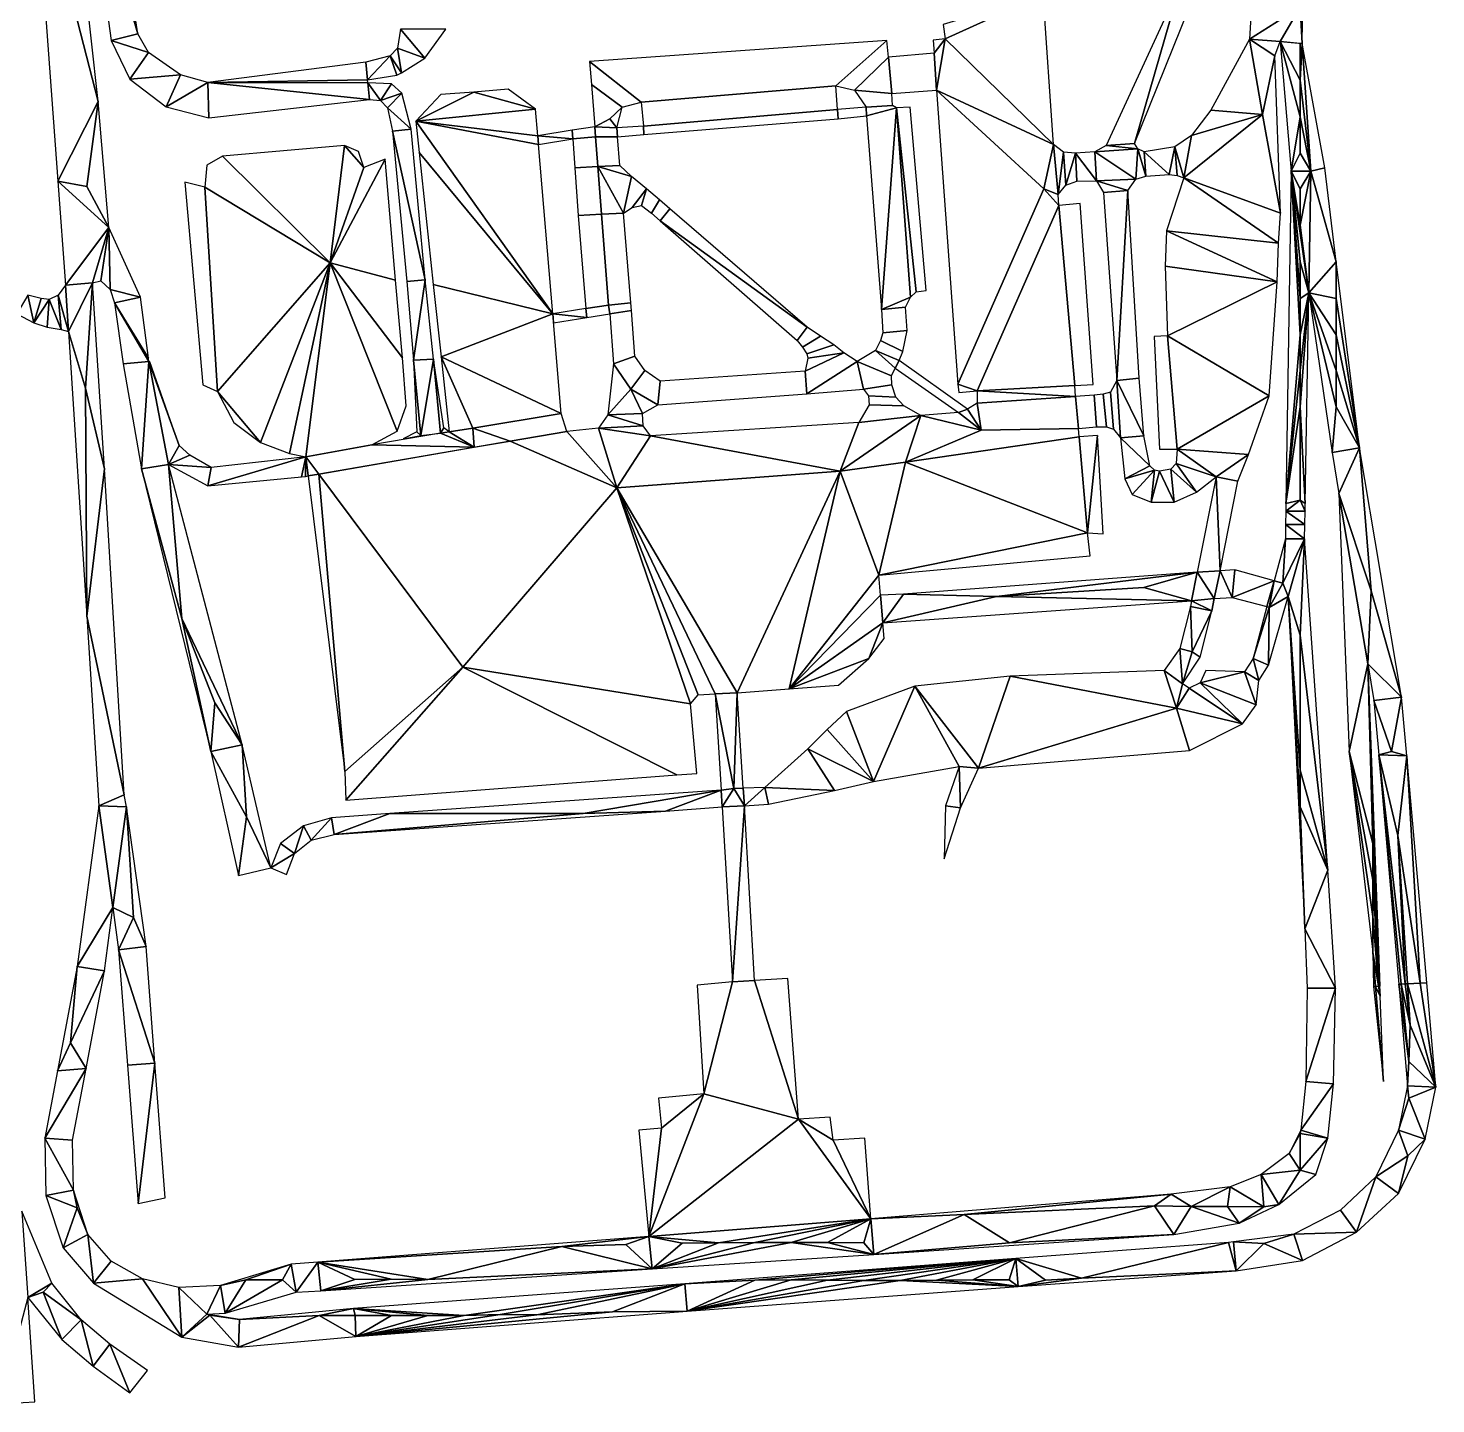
# Model space of a CAD drawing. Extents: x -30359 to 26190, y -30889 to 30041.
# Drawn here: x -3018 to -1747, y -1481 to -239 of the extents above; entities that cross this region are included whole.
import ezdxf

# ---------------------------------------------------------------- set-up
doc = ezdxf.new("R2010")
doc.units = 0

msp = doc.modelspace()

# ---------------------------------------------------------------- linework, layer by layer
at = {"layer": 'mg_to_dxf', "color": 251}
for points in [[(-2980.37, -76.47), (-3013.23, -78.17), (-2955.11, -305.27)], [(-2955.11, -305.27), (-3013.23, -78.17), (-2991.38, -377.16)], [(-2966.39, -82.09), (-2919.29, -244.16), (-2945.12, -76.47)], [(-2966.39, -82.09), (-2943.2, -250.16), (-2919.29, -244.16)], [(-1911.5, -177.17), (-1915.63, -249.16), (-1870.01, -220.16)], [(-1868.02, -253.16), (-1867, -173.16), (-1870.01, -220.16)], [(-1978.22, -200.18), (-2044.88, -345.16), (-2019.58, -343.25)], [(-2019.58, -343.25), (-1963.51, -204.17), (-1978.22, -200.18)], [(-2192.1, -235.79), (-2190.33, -248.69), (-2101.84, -208.5)], [(-2190.33, -248.69), (-2092.5, -344.16), (-2101.84, -208.5)], [(-1887.88, -251.16), (-1870.01, -220.16), (-1915.63, -249.16)], [(-1868.02, -253.16), (-1870.01, -220.16), (-1887.88, -251.16)], [(-2684.63, -257.17), (-2660.02, -266.16), (-2682.13, -240.17)], [(-2641.14, -240.16), (-2682.13, -240.17), (-2660.02, -266.16)], [(-2919.29, -244.16), (-2943.2, -250.16), (-2909.53, -261.15)], [(-2909.53, -261.15), (-2943.2, -250.16), (-2926.47, -285.17)], [(-2242.96, -250.2), (-2511.5, -269.17), (-2464.82, -306.08), (-2289.14, -291.09)], [(-2241.46, -265.28), (-2242.96, -250.2), (-2289.14, -291.09), (-2272.32, -295.28)], [(-2201.2, -249.86), (-2200.37, -261.75), (-2190.33, -248.69)], [(-2200.37, -261.75), (-2198.32, -295.24), (-2190.33, -248.69)], [(-2092.5, -344.16), (-2190.33, -248.69), (-2198.32, -295.24)], [(-1950.38, -313.16), (-1903.88, -317.16), (-1915.63, -249.16)], [(-1915.63, -249.16), (-1903.88, -317.16), (-1892.88, -264.16)], [(-1915.63, -249.16), (-1888, -251.16), (-1887.88, -251.16)], [(-1888, -251.16), (-1915.63, -249.16), (-1892.88, -264.16)], [(-1870.01, -286.16), (-1887.88, -251.16), (-1870.01, -319.16)], [(-1870.01, -253.16), (-1887.88, -251.16), (-1870.01, -286.16)], [(-1870.01, -319.16), (-1887.88, -251.16), (-1878, -368.16)], [(-1868.02, -253.16), (-1870.01, -253.16), (-1870.01, -286.16)], [(-1868.02, -253.16), (-1870.01, -286.16), (-1860.28, -368.15)], [(-1868.02, -253.16), (-1860.28, -368.15), (-1847.75, -365.13)], [(-2926.47, -285.17), (-2880.54, -281.17), (-2909.53, -261.15)], [(-2691.31, -264.02), (-2713.22, -269.76), (-2711.8, -285.83)], [(-2711.8, -285.83), (-2685.39, -281.55), (-2691.31, -264.02)], [(-2681.14, -279.57), (-2684.63, -257.17), (-2691.31, -264.02)], [(-2691.31, -264.02), (-2685.39, -281.55), (-2681.14, -279.57)], [(-2660.02, -266.16), (-2684.63, -257.17), (-2681.14, -279.57)], [(-2241.46, -265.28), (-2272.32, -295.28), (-2238.63, -298.16)], [(-2238.63, -298.16), (-2198.32, -295.24), (-2200.37, -261.75), (-2241.46, -265.28)], [(-1903.88, -317.16), (-1887.6, -406.16), (-1892.88, -264.16)], [(-2711.8, -285.83), (-2713.22, -269.76), (-2855.96, -288.16)], [(-2511.5, -269.17), (-2509.75, -290.15), (-2481.8, -310.63), (-2464.82, -306.08)], [(-2926.47, -285.17), (-2893.48, -310.17), (-2880.54, -281.17)], [(-2893.48, -310.17), (-2855.96, -288.16), (-2880.54, -281.17)], [(-2893.48, -310.17), (-2854.99, -320.16), (-2855.96, -288.16)], [(-2711.57, -288.45), (-2711.8, -285.83), (-2855.96, -288.16)], [(-2855.96, -288.16), (-2854.99, -320.16), (-2710.17, -303.63)], [(-2711.57, -288.45), (-2855.96, -288.16), (-2710.17, -303.63)], [(-2710.17, -303.63), (-2700.11, -304.52), (-2711.57, -288.45)], [(-2711.57, -288.45), (-2700.11, -304.52), (-2690.1, -289.32)], [(-2700.11, -304.52), (-2680.83, -297.81), (-2690.1, -289.32)], [(-2509.75, -290.15), (-2506.75, -328.16), (-2493, -321.16), (-2481.8, -310.63)], [(-2464.82, -306.08), (-2462.79, -327.66), (-2287.43, -312.58), (-2289.14, -291.09)], [(-1860.28, -368.15), (-1870.01, -286.16), (-1870.01, -319.16)], [(-2700.11, -304.52), (-2693.7, -311.05), (-2680.83, -297.81)], [(-2672.55, -330.33), (-2680.83, -297.81), (-2693.7, -311.05)], [(-2668.13, -323.16), (-2615.97, -296.82), (-2645.51, -299.16)], [(-2668.13, -323.16), (-2560.31, -312.18), (-2615.97, -296.82)], [(-2615.97, -296.82), (-2560.31, -312.18), (-2584.82, -294.2)], [(-2272.32, -295.28), (-2261.75, -310.43), (-2238.04, -308.85), (-2238.63, -298.16)], [(-2198.32, -295.24), (-2178.77, -560.48), (-2101.38, -384.16)], [(-2198.32, -295.24), (-2101.38, -384.16), (-2092.5, -344.16)], [(-2965.23, -382.25), (-2955.11, -305.27), (-2991.38, -377.16)], [(-2945.36, -419.25), (-2955.11, -305.27), (-2965.23, -382.25)], [(-2693.7, -311.05), (-2689.13, -332.1), (-2672.55, -330.33)], [(-2560.31, -312.18), (-2668.13, -323.16), (-2558.21, -336.29)], [(-2481.8, -310.63), (-2493, -321.16), (-2486.75, -329.16)], [(-2286.89, -321.09), (-2287.43, -312.58), (-2462.79, -327.66), (-2462.25, -335.16)], [(-2261.37, -318.43), (-2261.75, -310.43), (-2287.43, -312.58), (-2286.89, -321.09)], [(-2234.23, -311.07), (-2238.04, -308.85), (-2261.75, -310.43), (-2261.37, -318.43)], [(-2261.37, -318.43), (-2261.37, -318.43), (-2247.75, -493.16), (-2234.23, -311.07)], [(-2234.23, -311.07), (-2234.23, -311.07), (-2247.75, -493.16), (-2221.63, -482.16)], [(-2216.63, -477.16), (-2207.48, -476.11), (-2222.07, -310.47), (-2234.23, -311.07)], [(-2234.23, -311.07), (-2221.63, -482.16), (-2216.63, -477.16)], [(-1974.75, -374.16), (-1887.6, -406.16), (-1903.88, -317.16)], [(-1974.75, -374.16), (-1903.88, -317.16), (-1967.88, -336.16)], [(-1950.38, -313.16), (-1967.88, -336.16), (-1903.88, -317.16)], [(-2659.76, -466.27), (-2672.55, -330.33), (-2689.13, -332.1)], [(-2665.12, -351.56), (-2544.63, -497.16), (-2668.13, -323.16)], [(-2544.63, -497.16), (-2557.5, -344.16), (-2668.13, -323.16)], [(-2557.5, -344.16), (-2558.21, -336.29), (-2668.13, -323.16)], [(-2527, -331.16), (-2526.38, -339.16), (-2506.13, -337.16), (-2506.75, -328.16)], [(-2493, -321.16), (-2506.75, -328.16), (-2486.75, -329.16)], [(-2486.75, -329.16), (-2506.75, -328.16), (-2506.13, -337.16), (-2486, -337.16)], [(-2462.79, -327.66), (-2486.75, -329.16), (-2486, -337.16), (-2462.25, -335.16)], [(-1870.01, -319.16), (-1878, -368.16), (-1870, -352.16)], [(-1860.28, -368.15), (-1870.01, -319.16), (-1870, -352.16)], [(-2689.13, -332.1), (-2676.27, -467.85), (-2659.76, -466.27)], [(-2526.38, -339.16), (-2527, -331.16), (-2558.21, -336.29)], [(-2558.21, -336.29), (-2557.5, -344.16), (-2526.38, -339.16)], [(-2506.13, -337.16), (-2526.38, -339.16), (-2524.63, -365.16), (-2503.88, -364.16)], [(-2503.88, -364.16), (-2484, -363.16), (-2486, -337.16), (-2506.13, -337.16)], [(-1974.75, -374.16), (-1967.88, -336.16), (-1983, -346.16)], [(-2745.5, -451.16), (-2842.82, -354.61), (-2856.88, -362.83), (-2858.53, -382.8)], [(-2745.5, -451.16), (-2745.5, -451.16), (-2732.64, -345.16), (-2842.82, -354.61)], [(-2715.16, -364.84), (-2715.16, -364.84), (-2732.64, -345.16), (-2745.5, -451.16)], [(-2715.16, -364.84), (-2715.16, -364.84), (-2720.1, -350.45), (-2732.64, -345.16)], [(-2652.49, -470.71), (-2544.63, -497.16), (-2665.12, -351.56)], [(-2092.5, -344.16), (-2101.38, -384.16), (-2088.45, -389.22)], [(-2088.45, -389.22), (-2083.63, -351.16), (-2092.5, -344.16)], [(-2081.43, -381.01), (-2083.63, -351.16), (-2088.45, -389.22)], [(-2081.43, -381.01), (-2072.75, -352.16), (-2083.63, -351.16)], [(-2071.38, -377.16), (-2072.75, -352.16), (-2081.43, -381.01)], [(-2053.73, -376.91), (-2055.31, -350.85), (-2072.75, -352.16)], [(-2072.75, -352.16), (-2071.38, -377.16), (-2053.73, -376.91)], [(-2055.31, -350.85), (-2016.52, -348.04), (-2044.88, -345.16)], [(-2055.31, -350.85), (-2018.18, -375.63), (-2016.52, -348.04)], [(-2018.18, -375.63), (-2055.31, -350.85), (-2053.73, -376.91)], [(-2016.52, -348.04), (-2019.58, -343.25), (-2044.88, -345.16)], [(-2016.52, -348.04), (-2018.18, -375.63), (-2009.06, -372.78)], [(-2009.06, -372.78), (-2010.56, -350.78), (-2016.52, -348.04)], [(-2010.56, -350.78), (-1988.25, -371.16), (-1983, -346.16)], [(-2009.06, -372.78), (-1988.25, -371.16), (-2010.56, -350.78)], [(-1983, -346.16), (-1988.25, -371.16), (-1981, -372.16)], [(-1983, -346.16), (-1981, -372.16), (-1974.75, -374.16)], [(-1870, -352.16), (-1878, -368.16), (-1860.28, -368.15)], [(-2745.5, -451.16), (-2695.91, -357.44), (-2715.16, -364.84)], [(-2686.6, -466.64), (-2695.91, -357.44), (-2745.5, -451.16)], [(-2503.88, -364.16), (-2524.63, -365.16), (-2521.63, -408.16), (-2500.63, -407.16)], [(-2473.5, -373.16), (-2473.5, -373.16), (-2484, -363.16), (-2503.88, -364.16)], [(-2480.63, -406.16), (-2480.63, -406.16), (-2503.88, -364.16), (-2500.63, -407.16)], [(-2473.5, -373.16), (-2473.5, -373.16), (-2503.88, -364.16), (-2480.63, -406.16)], [(-1878, -368.16), (-1882.75, -668.16), (-1870, -516.16)], [(-1878, -368.16), (-1870, -384.16), (-1860.28, -368.15)], [(-1870, -450.16), (-1878, -368.16), (-1870, -483.16)], [(-1870, -483.16), (-1878, -368.16), (-1870, -516.16)], [(-1878, -368.16), (-1870, -450.16), (-1862.13, -478.16)], [(-1878, -368.16), (-1870, -417.16), (-1870, -384.16)], [(-1878, -368.16), (-1862.13, -478.16), (-1870, -417.16)], [(-1870, -384.16), (-1870, -417.16), (-1860.28, -368.15)], [(-1870, -417.16), (-1862.13, -478.16), (-1860.28, -368.15)], [(-1860.28, -368.15), (-1862.13, -478.16), (-1837.36, -450.15)], [(-1847.75, -365.13), (-1860.28, -368.15), (-1837.36, -450.15)], [(-2945.36, -419.25), (-2991.38, -377.16), (-2984.5, -471.16)], [(-2945.36, -419.25), (-2965.23, -382.25), (-2991.38, -377.16)], [(-2858.53, -382.8), (-2876.71, -378.35), (-2860.52, -561.16), (-2847.25, -567.16)], [(-2473.5, -373.16), (-2480.63, -406.16), (-2472.88, -401.16), (-2460, -384.16)], [(-2018.18, -375.63), (-2053.73, -376.91), (-2025.35, -385.86)], [(-2053.73, -376.91), (-2047.4, -387.51), (-2025.35, -385.86)], [(-1889.38, -433.16), (-1974.75, -374.16), (-1990.63, -422.25)], [(-1887.6, -406.16), (-1974.75, -374.16), (-1889.38, -433.16)], [(-2847.25, -567.16), (-2745.5, -451.16), (-2858.53, -382.8)], [(-2460, -384.16), (-2472.88, -401.16), (-2464.38, -399.16)], [(-2448.25, -394.16), (-2460, -384.16), (-2464.38, -399.16), (-2455.5, -406.16)], [(-2087.63, -399.16), (-2101.38, -384.16), (-2178.77, -560.48), (-2161.39, -566.59)], [(-2101.38, -384.16), (-2087.63, -399.16), (-2088.45, -389.22)], [(-2025.35, -385.86), (-2047.4, -387.51), (-2035.25, -557.16)], [(-2015.13, -555.16), (-2025.35, -385.86), (-2035.25, -557.16)], [(-2480.63, -406.16), (-2500.63, -407.16), (-2494.13, -489.16), (-2474.25, -487.16)], [(-2455.5, -406.16), (-2447.5, -413.16), (-2439, -402.16), (-2448.25, -394.16)], [(-2439, -402.16), (-2447.5, -413.16), (-2314.88, -509.16)], [(-2161.39, -566.59), (-2073.37, -561.67), (-2087.63, -399.16)], [(-2087.63, -399.16), (-2073.37, -561.67), (-2056.68, -560.73), (-2068.58, -397.45)], [(-2945.36, -419.25), (-2984.5, -471.16), (-2960, -469.16)], [(-2952.63, -467.16), (-2945.36, -419.25), (-2960, -469.16)], [(-2944.25, -475.16), (-2945.36, -419.25), (-2952.63, -467.16)], [(-2944.25, -475.16), (-2916.63, -482.16), (-2945.36, -419.25)], [(-2500.63, -407.16), (-2521.63, -408.16), (-2514.85, -492.3), (-2494.13, -489.16)], [(-2314.88, -509.16), (-2447.5, -413.16), (-2324, -521.16)], [(-1890.51, -468.29), (-1990.63, -422.25), (-1991.71, -454.17)], [(-1889.38, -433.16), (-1990.63, -422.25), (-1890.51, -468.29)], [(-2847.25, -567.16), (-2847.25, -567.16), (-2808.5, -613.16), (-2745.5, -451.16)], [(-2745.5, -451.16), (-2745.5, -451.16), (-2808.5, -613.16), (-2782.25, -623.16)], [(-2745.5, -451.16), (-2745.5, -451.16), (-2782.25, -623.16), (-2767.5, -626.16)], [(-2767.5, -626.16), (-2707.79, -615.24), (-2685.17, -603.11), (-2745.5, -451.16)], [(-2745.5, -451.16), (-2680.13, -536.67), (-2686.6, -466.64)], [(-2685.17, -603.11), (-2676.81, -580.14), (-2680.13, -536.67), (-2745.5, -451.16)], [(-1989.59, -517.04), (-1890.51, -468.29), (-1991.71, -454.17)], [(-1870, -450.16), (-1870, -483.16), (-1862.13, -478.16)], [(-1837.36, -450.15), (-1862.13, -478.16), (-1837.36, -483.16)], [(-1837.36, -450.15), (-1837.36, -483.16), (-1816.43, -618.16)], [(-2984.5, -471.16), (-2981.75, -513.16), (-2960, -469.16)], [(-2966.38, -564.16), (-2960, -469.16), (-2981.75, -513.16)], [(-2949.29, -637.03), (-2960, -469.16), (-2966.38, -564.16)], [(-2659.76, -466.27), (-2676.27, -467.85), (-2670.25, -538.87)], [(-2670.25, -538.87), (-2652.4, -537.89), (-2659.76, -466.27)], [(-1897.75, -571.16), (-1890.51, -468.29), (-1989.59, -517.04)], [(-3018.5, -480.16), (-3028.25, -497.16), (-3013, -505.16)], [(-3013, -505.16), (-3006.38, -483.16), (-3018.5, -480.16)], [(-2999.13, -484.16), (-2988.25, -511.16), (-2991.13, -480.16)], [(-2981.75, -513.16), (-2984.5, -471.16), (-2991.13, -480.16)], [(-2988.25, -511.16), (-2981.75, -513.16), (-2991.13, -480.16)], [(-2940.25, -487.16), (-2916.63, -482.16), (-2944.25, -475.16)], [(-2909.52, -537.14), (-2916.63, -482.16), (-2940.25, -487.16)], [(-2544.63, -497.16), (-2544.63, -497.16), (-2652.49, -470.71), (-2645.48, -535.79)], [(-2221.63, -482.16), (-2221.63, -482.16), (-2247.75, -493.16), (-2226.13, -491.16)], [(-1862.13, -478.16), (-1870, -581.16), (-1865.25, -668.16)], [(-1862.13, -478.16), (-1870, -483.16), (-1870, -516.16)], [(-1862.13, -478.16), (-1870, -548.16), (-1870, -581.16)], [(-1862.13, -478.16), (-1870, -516.16), (-1870, -548.16)], [(-1837.38, -516.16), (-1862.13, -478.16), (-1837.39, -548.16)], [(-1837.36, -483.16), (-1862.13, -478.16), (-1837.38, -516.16)], [(-1837.39, -548.16), (-1862.13, -478.16), (-1837.24, -581.16)], [(-1837.24, -581.16), (-1862.13, -478.16), (-1841.13, -622.16)], [(-2999.13, -484.16), (-3006.38, -483.16), (-3013, -505.16)], [(-3000.88, -509.16), (-2999.13, -484.16), (-3013, -505.16)], [(-2999.13, -484.16), (-3000.88, -509.16), (-2988.25, -511.16)], [(-2909.13, -540.16), (-2940.25, -487.16), (-2932.5, -542.16)], [(-2940.25, -487.16), (-2909.13, -540.16), (-2909.52, -537.14)], [(-2544.63, -497.16), (-2513.69, -500.26), (-2514.85, -492.3)], [(-2494.13, -489.16), (-2514.85, -492.3), (-2513.69, -500.26), (-2493.13, -497.16)], [(-2473.63, -494.16), (-2474.25, -487.16), (-2494.13, -489.16), (-2493.13, -497.16)], [(-2470.38, -535.16), (-2473.63, -494.16), (-2493.13, -497.16), (-2489.88, -542.16)], [(-2247.75, -493.16), (-2246.63, -514.16), (-2224.75, -512.16), (-2226.13, -491.16)], [(-1837.36, -483.16), (-1837.38, -516.16), (-1816.43, -618.16)], [(-2544.63, -497.16), (-2544.63, -497.16), (-2645.48, -535.79), (-2537, -587.16)], [(-2544.63, -497.16), (-2543.89, -505.17), (-2513.69, -500.26)], [(-2966.38, -564.16), (-2981.75, -513.16), (-2965.25, -770.16)], [(-2319.13, -527.16), (-2302.88, -517.16), (-2314.88, -509.16), (-2324, -521.16)], [(-2315.13, -533.16), (-2290.88, -525.16), (-2302.88, -517.16), (-2319.13, -527.16)], [(-2224.75, -512.16), (-2246.63, -514.16), (-2248.63, -521.16), (-2228.5, -531.16)], [(-1996.73, -619.16), (-1980.88, -619.16), (-1989.59, -517.04), (-2001.6, -517.46)], [(-1897.75, -571.16), (-1989.59, -517.04), (-1980.88, -619.16)], [(-1870, -516.16), (-1882.75, -668.16), (-1870, -548.16)], [(-1816.43, -618.16), (-1837.38, -516.16), (-1837.39, -548.16)], [(-2315.38, -569.16), (-2269.88, -540.16), (-2281.75, -532.16), (-2316.71, -548.83)], [(-2281.75, -532.16), (-2314.25, -537.16), (-2316.71, -548.83)], [(-2314.25, -537.16), (-2281.75, -532.16), (-2290.88, -525.16), (-2315.13, -533.16)], [(-2238.75, -553.16), (-2235.38, -546.16), (-2253.38, -530.16), (-2269.88, -540.16)], [(-2232, -539.16), (-2228.5, -531.16), (-2248.63, -521.16), (-2253.38, -530.16)], [(-2235.38, -546.16), (-2232, -539.16), (-2253.38, -530.16)], [(-2909.13, -540.16), (-2932.5, -542.16), (-2915.79, -637.03)], [(-2891.54, -633.03), (-2909.13, -540.16), (-2915.79, -637.03)], [(-2881.77, -615.88), (-2908.27, -540.53), (-2909.13, -540.16)], [(-2909.13, -540.16), (-2891.54, -633.03), (-2881.77, -615.88)], [(-2652.4, -537.89), (-2670.25, -538.87), (-2663.68, -606.97)], [(-2670.25, -538.87), (-2667.35, -603.46), (-2663.68, -606.97)], [(-2652.4, -537.89), (-2663.68, -606.97), (-2645.81, -604.73)], [(-2652.4, -537.89), (-2645.81, -604.73), (-2642.94, -600.08)], [(-2537, -587.16), (-2537, -587.16), (-2645.48, -535.79), (-2616.86, -600.21)], [(-2645.48, -535.79), (-2638.21, -603.72), (-2616.86, -600.21)], [(-2489.88, -542.16), (-2494.75, -588.16), (-2474, -565.16)], [(-2461.5, -548.16), (-2470.38, -535.16), (-2489.88, -542.16), (-2474, -565.16)], [(-2315.38, -569.16), (-2264, -565.16), (-2269.88, -540.16)], [(-2238.75, -553.16), (-2269.88, -540.16), (-2264, -565.16), (-2238.5, -561.16)], [(-2178.38, -586.16), (-2170.29, -583), (-2232, -539.16), (-2235.38, -546.16)], [(-2474, -565.16), (-2449.88, -579.16), (-2447.71, -557.83), (-2461.5, -548.16)], [(-2315.38, -569.16), (-2316.71, -548.83), (-2447.71, -557.83), (-2449.88, -579.16)], [(-2038.38, -601.16), (-2032, -609.16), (-2035.25, -557.16), (-2041.13, -567.93)], [(-2035.25, -557.16), (-2011.13, -607.16), (-2015.13, -555.16)], [(-2032, -609.16), (-2011.13, -607.16), (-2035.25, -557.16)], [(-1870, -548.16), (-1882.75, -668.16), (-1870, -581.16)], [(-1816.43, -618.16), (-1837.39, -548.16), (-1837.24, -581.16)], [(-2966.38, -564.16), (-2965.25, -770.16), (-2949.29, -637.03)], [(-2847.25, -567.16), (-2847.25, -567.16), (-2832.38, -595.16), (-2808.5, -613.16)], [(-2494.75, -588.16), (-2463.5, -587.16), (-2474, -565.16)], [(-2463.5, -587.16), (-2449.88, -579.16), (-2474, -565.16)], [(-2238.5, -561.16), (-2264, -565.16), (-2259.63, -571.16), (-2234.75, -572.16)], [(-2259, -579.16), (-2227.75, -580.16), (-2234.75, -572.16), (-2259.63, -571.16)], [(-2178.77, -560.48), (-2178.06, -568.13), (-2161.39, -566.59)], [(-2072.62, -571.73), (-2161.39, -566.59), (-2161.57, -577.67)], [(-2070.02, -600.57), (-2072.62, -571.73), (-2161.57, -577.67), (-2157.75, -602.16)], [(-2072.62, -571.73), (-2073.37, -561.67), (-2161.39, -566.59)], [(-2053.63, -599.16), (-2055.96, -570.6), (-2072.62, -571.73), (-2070.02, -600.57)], [(-2044.75, -599.16), (-2047.74, -569.68), (-2055.96, -570.6), (-2053.63, -599.16)], [(-2047.74, -569.68), (-2044.75, -599.16), (-2038.38, -601.16), (-2041.13, -567.93)], [(-1897.75, -571.16), (-1980.88, -619.16), (-1916.5, -624.16)], [(-2227.75, -580.16), (-2259, -579.16), (-2268.25, -595.16), (-2212.22, -588.88)], [(-2178.38, -586.16), (-2157.75, -602.16), (-2170.29, -583)], [(-2170.29, -583), (-2157.75, -602.16), (-2161.57, -577.67)], [(-1870, -581.16), (-1882.75, -668.16), (-1869.88, -665.16)], [(-1870, -581.16), (-1869.88, -665.16), (-1865.25, -668.16)], [(-1837.24, -581.16), (-1841.13, -622.16), (-1816.43, -618.16)], [(-2616.86, -600.21), (-2582.94, -611.98), (-2532, -603.16), (-2537, -587.16)], [(-2494.75, -588.16), (-2503.25, -600.16), (-2463, -598.16)], [(-2463, -598.16), (-2463.5, -587.16), (-2494.75, -588.16)], [(-2285, -639.16), (-2268.25, -595.16), (-2456.38, -607.16)], [(-2212.22, -588.88), (-2268.25, -595.16), (-2285, -639.16)], [(-2226.1, -630.87), (-2212.22, -588.88), (-2285, -639.16)], [(-2157.75, -602.16), (-2212.22, -588.88), (-2226.1, -630.87)], [(-2178.38, -586.16), (-2212.22, -588.88), (-2157.75, -602.16)], [(-2615.49, -617.59), (-2645.81, -604.73), (-2707.79, -615.24)], [(-2667.35, -603.46), (-2679.53, -610.06), (-2663.68, -606.97)], [(-2645.81, -604.73), (-2638.21, -603.72), (-2642.94, -600.08)], [(-2615.49, -617.59), (-2638.21, -603.72), (-2645.81, -604.73)], [(-2615.49, -617.59), (-2616.86, -600.21), (-2638.21, -603.72)], [(-2582.94, -611.98), (-2616.86, -600.21), (-2615.49, -617.59)], [(-2486.63, -654.16), (-2532, -603.16), (-2582.94, -611.98)], [(-2503.25, -600.16), (-2532, -603.16), (-2486.63, -654.16)], [(-2456.38, -607.16), (-2463, -598.16), (-2503.25, -600.16)], [(-2456.38, -607.16), (-2503.25, -600.16), (-2486.63, -654.16)], [(-2486.63, -654.16), (-2285, -639.16), (-2456.38, -607.16)], [(-2157.75, -602.16), (-2226.1, -630.87), (-2069.42, -608.05), (-2070.02, -600.57)], [(-2061.83, -694.72), (-2069.42, -608.05), (-2226.1, -630.87)], [(-2052.9, -606.99), (-2069.42, -608.05), (-2061.83, -694.72)], [(-2061.83, -694.72), (-2047.59, -695.63), (-2052.9, -606.99)], [(-2005.5, -634.16), (-2011.13, -607.16), (-2032, -609.16)], [(-2028.13, -646.16), (-2005.5, -634.16), (-2032, -609.16)], [(-2891.54, -633.03), (-2872.19, -624.58), (-2881.77, -615.88)], [(-2615.49, -617.59), (-2707.79, -615.24), (-2767.5, -626.16), (-2755.85, -641.77)], [(-2625.63, -816.16), (-2486.63, -654.16), (-2582.94, -611.98), (-2755.85, -641.77)], [(-1980.88, -619.16), (-1981.78, -632.24), (-1945.75, -644.16)], [(-1945.75, -644.16), (-1916.5, -624.16), (-1980.88, -619.16)], [(-1816.43, -618.16), (-1841.13, -622.16), (-1834.88, -659.16)], [(-1805.67, -747.16), (-1816.43, -618.16), (-1834.88, -659.16)], [(-1778.37, -843.16), (-1816.43, -618.16), (-1805.67, -747.16)], [(-2891.54, -633.03), (-2915.79, -637.03), (-2879.38, -772.16)], [(-2853.02, -635.72), (-2872.19, -624.58), (-2891.54, -633.03)], [(-2891.54, -633.03), (-2879.38, -772.16), (-2825, -886.16)], [(-2891.54, -633.03), (-2856.05, -652.4), (-2853.02, -635.72)], [(-2856.05, -652.4), (-2771.47, -644.12), (-2767.5, -626.16)], [(-2856.05, -652.4), (-2767.5, -626.16), (-2853.02, -635.72)], [(-2767.85, -643.83), (-2767.5, -626.16), (-2771.47, -644.12)], [(-2765.49, -643.43), (-2767.5, -626.16), (-2767.85, -643.83)], [(-2755.85, -641.77), (-2767.5, -626.16), (-2765.49, -643.43)], [(-2250.25, -733.13), (-2226.1, -630.87), (-2285, -639.16)], [(-2226.1, -630.87), (-2250.25, -733.13), (-2061.83, -694.72)], [(-2001.38, -638.16), (-2005.5, -634.16), (-2028.13, -646.16)], [(-1981.78, -632.24), (-1986.63, -637.16), (-1963.38, -658.16)], [(-1963.38, -658.16), (-1945.75, -644.16), (-1981.78, -632.24)], [(-1945.75, -644.16), (-1926.13, -648.16), (-1916.5, -624.16)], [(-2931.38, -931.16), (-2949.29, -637.03), (-2965.25, -770.16)], [(-2879.38, -772.16), (-2915.79, -637.03), (-2853.38, -892.16)], [(-2755.85, -641.77), (-2765.49, -643.43), (-2732.25, -910.16)], [(-2732.25, -910.16), (-2625.63, -816.16), (-2755.85, -641.77)], [(-2378.13, -839.16), (-2285, -639.16), (-2486.63, -654.16)], [(-2331.23, -835.71), (-2285, -639.16), (-2378, -839.16)], [(-2331.23, -835.71), (-2250.25, -733.13), (-2285, -639.16)], [(-2021.5, -660.16), (-2001.38, -638.16), (-2028.13, -646.16)], [(-2021.5, -660.16), (-2004.5, -667.16), (-2001.38, -638.16)], [(-1996.88, -639.16), (-2001.38, -638.16), (-2004.5, -667.16)], [(-2004.5, -667.16), (-1983.5, -667.16), (-1996.88, -639.16)], [(-1986.63, -637.16), (-1996.88, -639.16), (-1983.5, -667.16)], [(-1983.5, -667.16), (-1963.38, -658.16), (-1986.63, -637.16)], [(-1945.75, -644.16), (-1962.88, -730.16), (-1942.25, -729.16)], [(-1945.75, -644.16), (-1942.25, -729.16), (-1926.13, -648.16)], [(-2420.25, -849.16), (-2486.63, -654.16), (-2625.63, -816.16)], [(-2397.88, -840.16), (-2486.63, -654.16), (-2413.25, -841.16)], [(-2420.25, -849.16), (-2413.25, -841.16), (-2486.63, -654.16)], [(-2378.13, -839.16), (-2486.63, -654.16), (-2397.88, -840.16)], [(-1834.88, -659.16), (-1825.75, -892.16), (-1808.8, -813.18)], [(-1808.8, -813.18), (-1805.67, -747.16), (-1834.88, -659.16)], [(-1869.88, -665.16), (-1882.75, -668.16), (-1882.88, -675.16)], [(-1865.38, -675.16), (-1869.88, -665.16), (-1882.88, -675.16)], [(-1865.38, -675.16), (-1865.25, -668.16), (-1869.88, -665.16)], [(-1865.63, -687.16), (-1882.88, -675.16), (-1883.13, -687.16)], [(-1865.63, -687.16), (-1865.38, -675.16), (-1882.88, -675.16)], [(-2250.25, -733.13), (-2059.56, -715.5), (-2061.83, -694.72)], [(-1865.87, -700.16), (-1883.13, -687.16), (-1883.25, -700.16)], [(-1865.63, -687.16), (-1883.13, -687.16), (-1865.87, -700.16)], [(-1883.25, -700.16), (-1893.5, -738.16), (-1885.51, -740.16)], [(-1865.87, -700.16), (-1883.25, -700.16), (-1885.51, -740.16)], [(-1880.75, -752.16), (-1865.87, -700.16), (-1885.51, -740.16)], [(-1870.02, -787.17), (-1865.87, -700.16), (-1880.75, -752.16)], [(-1844.89, -999.19), (-1865.87, -700.16), (-1870.02, -787.17)], [(-2250.25, -733.13), (-2331.23, -835.71), (-2248.73, -751.15)], [(-2227.88, -750.16), (-2144.13, -752.16), (-1962.88, -730.16)], [(-2144.13, -752.16), (-2011.13, -744.16), (-1962.88, -730.16)], [(-2011.13, -744.16), (-1968, -756.16), (-1962.88, -730.16)], [(-1968, -756.16), (-1947.5, -754.16), (-1962.88, -730.16)], [(-1942.25, -729.16), (-1962.88, -730.16), (-1947.5, -754.16)], [(-1947.5, -754.16), (-1947.38, -754.16), (-1942.25, -729.16)], [(-1947.38, -754.16), (-1931.25, -753.16), (-1942.25, -729.16)], [(-1931.25, -753.16), (-1928.75, -728.16), (-1942.25, -729.16)], [(-1893.5, -738.16), (-1928.75, -728.16), (-1931.25, -753.16)], [(-2144.13, -752.16), (-1968, -756.16), (-2011.13, -744.16)], [(-1899.88, -761.16), (-1893.5, -738.16), (-1931.25, -753.16)], [(-1897.88, -762.16), (-1893.5, -738.16), (-1899.88, -761.16)], [(-1885.51, -740.16), (-1893.5, -738.16), (-1897.88, -762.16)], [(-1897.88, -762.16), (-1880.75, -752.16), (-1885.51, -740.16)], [(-1778.37, -843.16), (-1805.67, -747.16), (-1808.8, -813.18)], [(-2246.63, -776.16), (-2248.73, -751.15), (-2331.23, -835.71)], [(-2248.75, -751.16), (-2246.63, -776.16), (-2227.88, -750.16)], [(-2246.63, -776.16), (-2144.13, -752.16), (-2227.88, -750.16)], [(-2246.63, -776.16), (-1968, -756.16), (-2144.13, -752.16)], [(-1978.63, -799.16), (-1967.5, -802.16), (-1969, -761.16)], [(-1968, -756.16), (-1969, -761.16), (-1949.5, -765.16)], [(-1949.5, -765.16), (-1969, -761.16), (-1967.5, -802.16)], [(-1949.5, -765.16), (-1947.5, -754.16), (-1968, -756.16)], [(-1949.5, -765.16), (-1947.38, -754.16), (-1947.5, -754.16)], [(-1912.38, -808.16), (-1897.88, -762.16), (-1899.88, -761.16)], [(-1912.38, -808.16), (-1898.38, -814.16), (-1897.88, -762.16)], [(-1898.38, -814.16), (-1880.75, -752.16), (-1897.88, -762.16)], [(-1870.02, -787.17), (-1880.75, -752.16), (-1870, -909.16)], [(-1865.63, -1052.17), (-1870, -942.16), (-1880.75, -752.16)], [(-1870, -942.16), (-1870, -909.16), (-1880.75, -752.16)], [(-2954.25, -941.16), (-2931.38, -931.16), (-2965.25, -770.16)], [(-2825, -886.16), (-2879.38, -772.16), (-2849.75, -848.16)], [(-2849.75, -848.16), (-2879.38, -772.16), (-2853.38, -892.16)], [(-1949.5, -765.16), (-1967.5, -802.16), (-1960.13, -807.16)], [(-2331.23, -835.71), (-2331.23, -835.71), (-2259.25, -808.16), (-2246.63, -776.16)], [(-2246.63, -776.16), (-2246.63, -776.16), (-2259.25, -808.16), (-2245.38, -790.16)], [(-1870.02, -787.17), (-1870, -909.16), (-1844.89, -999.19)], [(-1978.63, -799.16), (-1992.63, -819.16), (-1976.25, -831.16)], [(-1967.5, -802.16), (-1978.63, -799.16), (-1976.25, -831.16)], [(-2331.23, -835.71), (-2331.23, -835.71), (-2286.63, -832.16), (-2259.25, -808.16)], [(-1967.5, -802.16), (-1976.25, -831.16), (-1960.13, -807.16)], [(-1907.25, -828.16), (-1912.38, -808.16), (-1920.13, -820.16)], [(-1912.38, -808.16), (-1907.25, -828.16), (-1898.38, -814.16)], [(-1804.41, -975.21), (-1808.8, -813.18), (-1825.75, -892.16)], [(-1808.8, -813.18), (-1804.41, -975.21), (-1798.03, -1104.12)], [(-1798.03, -1104.12), (-1797.92, -1104.12), (-1808.8, -813.18)], [(-1778.37, -843.16), (-1808.8, -813.18), (-1803.32, -846.17)], [(-2625.63, -816.16), (-2732.25, -910.16), (-2731.5, -936.16)], [(-2731.5, -936.16), (-2432.5, -913.16), (-2625.63, -816.16)], [(-2432.5, -913.16), (-2414.63, -912.16), (-2420.25, -849.16), (-2625.63, -816.16)], [(-2217.63, -833.16), (-2160.13, -907.16), (-2131.75, -824.16)], [(-2160.13, -907.16), (-1981.63, -853.16), (-2131.75, -824.16)], [(-1981.63, -853.16), (-1992.63, -819.16), (-2131.75, -824.16)], [(-1976.25, -831.16), (-1992.63, -819.16), (-1981.63, -853.16)], [(-1955, -819.16), (-1960.13, -830.16), (-1920.13, -820.16)], [(-1909.75, -850.16), (-1920.13, -820.16), (-1960.13, -830.16)], [(-1920.13, -820.16), (-1909.75, -850.16), (-1907.25, -828.16)], [(-2279.5, -856.16), (-2254.9, -919.21), (-2217.63, -833.16)], [(-2254.9, -919.21), (-2177.83, -905.71), (-2217.63, -833.16)], [(-2177.83, -905.71), (-2160.13, -907.16), (-2217.63, -833.16)], [(-1976.25, -831.16), (-1981.63, -853.16), (-1970.13, -835.16)], [(-1970.13, -835.16), (-1981.63, -853.16), (-1922, -867.16)], [(-1960.13, -830.16), (-1970.13, -835.16), (-1922, -867.16)], [(-1960.13, -830.16), (-1922, -867.16), (-1909.75, -850.16)], [(-2825, -886.16), (-2849.75, -848.16), (-2853.38, -892.16)], [(-2381.14, -925.6), (-2378, -839.16), (-2397.88, -840.16)], [(-2381.14, -925.6), (-2397.88, -840.16), (-2392.63, -927.16)], [(-2381.14, -925.6), (-2372.63, -925.16), (-2378, -839.16)], [(-1778.37, -843.16), (-1803.32, -846.17), (-1787.48, -892.17)], [(-1787.48, -892.17), (-1803.32, -846.17), (-1799, -895.16)], [(-1778.37, -843.16), (-1787.48, -892.17), (-1773.71, -896.16)], [(-2296.87, -872.3), (-2254.9, -919.21), (-2279.5, -856.16)], [(-2160.13, -907.16), (-1969.75, -891.16), (-1981.63, -853.16)], [(-1922, -867.16), (-1981.63, -853.16), (-1969.75, -891.16)], [(-2314.34, -889.87), (-2254.9, -919.21), (-2296.87, -872.3)], [(-2821, -951.16), (-2825, -886.16), (-2853.38, -892.16)], [(-2799.02, -997.16), (-2825, -886.16), (-2821, -951.16)], [(-2828.42, -1004.12), (-2821, -951.16), (-2853.38, -892.16)], [(-2353.14, -924.64), (-2290.24, -927.38), (-2314.34, -889.87)], [(-2314.34, -889.87), (-2290.24, -927.38), (-2254.9, -919.21)], [(-1804.43, -1008.25), (-1804.41, -975.21), (-1825.75, -892.16)], [(-1804.34, -1073.24), (-1804.4, -1041.28), (-1825.75, -892.16)], [(-1804.4, -1041.28), (-1804.43, -1008.25), (-1825.75, -892.16)], [(-1787.48, -892.17), (-1799, -895.16), (-1773.71, -896.16)], [(-1773.71, -896.16), (-1799, -895.16), (-1781.57, -968.16)], [(-1781.57, -968.16), (-1799, -895.16), (-1775.05, -1101.87)], [(-1775.05, -1101.87), (-1799, -895.16), (-1778.62, -1102.24)], [(-1799, -895.16), (-1780.89, -1102.3), (-1778.62, -1102.24)], [(-1773.71, -896.16), (-1781.57, -968.16), (-1761.53, -1101.27)], [(-1761.53, -1101.27), (-1755.68, -1101.02), (-1773.71, -896.16)], [(-2177.83, -905.71), (-2190.1, -941.15), (-2176.55, -943.16)], [(-2176.55, -943.16), (-2160.13, -907.16), (-2177.83, -905.71)], [(-1870, -909.16), (-1870, -942.16), (-1844.89, -999.19)], [(-2392.63, -927.16), (-2691.75, -948.16), (-2517.25, -948.16)], [(-2517.25, -948.16), (-2442.75, -946.16), (-2392.63, -927.16)], [(-2442.75, -946.16), (-2391.63, -942.16), (-2392.63, -927.16)], [(-2391.63, -942.16), (-2381.14, -925.6), (-2392.63, -927.16)], [(-2381.14, -925.6), (-2391.63, -942.16), (-2371.63, -941.16)], [(-2381.14, -925.6), (-2371.63, -941.16), (-2372.63, -925.16)], [(-2372.63, -925.16), (-2371.63, -941.16), (-2353.14, -924.64)], [(-2353.14, -924.64), (-2371.63, -941.16), (-2349.77, -939.64)], [(-2353.14, -924.64), (-2349.77, -939.64), (-2290.24, -927.38)], [(-2929.5, -942.16), (-2931.38, -931.16), (-2954.25, -941.16)], [(-2954.25, -941.16), (-2973.88, -1086.16), (-2941.75, -1033.16)], [(-2941.75, -1033.16), (-2929.5, -942.16), (-2954.25, -941.16)], [(-2923.13, -1042.16), (-2929.5, -942.16), (-2941.75, -1033.16)], [(-2911.75, -1068.16), (-2929.5, -942.16), (-2923.13, -1042.16)], [(-2799.02, -997.16), (-2821, -951.16), (-2828.42, -1004.12)], [(-2769.5, -959.16), (-2762.75, -972.16), (-2744.25, -952.16)], [(-2744.25, -952.16), (-2762.75, -972.16), (-2741.88, -967.16)], [(-2691.75, -948.16), (-2744.25, -952.16), (-2741.88, -967.16)], [(-2741.88, -967.16), (-2442.75, -946.16), (-2517.25, -948.16)], [(-2741.88, -967.16), (-2517.25, -948.16), (-2691.75, -948.16)], [(-2391.63, -942.16), (-2382.34, -1100), (-2371.63, -941.16)], [(-2362.34, -1099), (-2371.63, -941.16), (-2382.34, -1100)], [(-2191.38, -989.16), (-2176.55, -943.16), (-2190.1, -941.15)], [(-1865.63, -1052.17), (-1844.89, -999.19), (-1870, -942.16)], [(-2777.75, -984.16), (-2769.5, -959.16), (-2790.25, -975.16)], [(-2769.5, -959.16), (-2777.75, -984.16), (-2762.75, -972.16)], [(-2777.75, -984.16), (-2790.25, -975.16), (-2799.02, -997.16)], [(-1804.41, -975.21), (-1804.43, -1008.25), (-1798.18, -1104.13)], [(-1798.18, -1104.13), (-1798.03, -1104.12), (-1804.41, -975.21)], [(-1761.53, -1101.27), (-1781.57, -968.16), (-1773.1, -1101.82)], [(-1775.05, -1101.87), (-1773.1, -1101.82), (-1781.57, -968.16)], [(-2777.75, -984.16), (-2799.02, -997.16), (-2785, -1003.16)], [(-1838.1, -1105.91), (-1844.89, -999.19), (-1865.63, -1052.17)], [(-1798.45, -1104.11), (-1798.18, -1104.13), (-1804.43, -1008.25)], [(-1804.43, -1008.25), (-1804.4, -1041.28), (-1798.45, -1104.11)], [(-2941.75, -1033.16), (-2973.88, -1086.16), (-2949.25, -1090.16)], [(-2936.63, -1071.16), (-2923.13, -1042.16), (-2941.75, -1033.16)], [(-1799.11, -1104.17), (-1798.45, -1104.11), (-1804.4, -1041.28)], [(-1804.4, -1041.28), (-1804.34, -1073.24), (-1799.11, -1104.17)], [(-2923.13, -1042.16), (-2936.63, -1071.16), (-2911.75, -1068.16)], [(-1838.1, -1105.91), (-1865.63, -1052.17), (-1863.61, -1105.84)], [(-2903.69, -1173.42), (-2911.75, -1068.16), (-2936.63, -1071.16)], [(-2936.63, -1071.16), (-2928.6, -1175.45), (-2903.69, -1173.42)], [(-1799.11, -1104.17), (-1804.34, -1073.24), (-1801.77, -1104.21)], [(-1803.6, -1104.24), (-1801.77, -1104.21), (-1804.34, -1073.24)], [(-2991.73, -1180.36), (-2979.88, -1155.16), (-2973.88, -1086.16)], [(-2973.88, -1086.16), (-2979.88, -1155.16), (-2949.25, -1090.16)], [(-2965.9, -1178.37), (-2949.25, -1090.16), (-2979.88, -1155.16)], [(-2382.34, -1100), (-2414.21, -1103), (-2408.13, -1201.16)], [(-2322.63, -1224.16), (-2362.34, -1099), (-2382.34, -1100), (-2408.13, -1201.16)], [(-2322.63, -1224.16), (-2332.34, -1097), (-2362.34, -1099)], [(-1803.6, -1104.24), (-1794.63, -1190.17), (-1801.77, -1104.21)], [(-1797.58, -1113.2), (-1799.11, -1104.17), (-1801.77, -1104.21)], [(-1801.77, -1104.21), (-1794.63, -1190.17), (-1797.58, -1113.2)], [(-1799.11, -1104.17), (-1797.58, -1113.2), (-1798.45, -1104.11)], [(-1798.45, -1104.11), (-1797.58, -1113.2), (-1798.18, -1104.13)], [(-1798.18, -1104.13), (-1797.58, -1113.2), (-1798.03, -1104.12)], [(-1771.73, -1172.19), (-1778.62, -1102.24), (-1780.89, -1102.3)], [(-1780.89, -1102.3), (-1772.86, -1194.13), (-1771.73, -1172.19)], [(-1770.73, -1139.2), (-1775.05, -1101.87), (-1778.62, -1102.24)], [(-1778.62, -1102.24), (-1771.73, -1172.19), (-1770.73, -1139.2)], [(-1775.05, -1101.87), (-1770.73, -1139.2), (-1773.1, -1101.82)], [(-1747.4, -1195.15), (-1761.53, -1101.27), (-1773.1, -1101.82)], [(-1773.1, -1101.82), (-1770.73, -1139.2), (-1747.4, -1195.15)], [(-1761.53, -1101.27), (-1747.4, -1195.15), (-1755.68, -1101.02)], [(-1863.61, -1105.84), (-1864.75, -1190.16), (-1838.1, -1105.91)], [(-1838.1, -1105.91), (-1864.75, -1190.16), (-1839.75, -1192.16)], [(-1770.73, -1139.2), (-1771.73, -1172.19), (-1747.4, -1195.15)], [(-2965.9, -1178.37), (-2979.88, -1155.16), (-2991.73, -1180.36)], [(-2965.9, -1178.37), (-2991.73, -1180.36), (-3003.25, -1241.16)], [(-3003.25, -1241.16), (-2978.13, -1243.16), (-2965.9, -1178.37)], [(-2919, -1300.16), (-2903.69, -1173.42), (-2928.6, -1175.45)], [(-2894.38, -1295.16), (-2903.69, -1173.42), (-2919, -1300.16)], [(-1771.73, -1172.19), (-1772.86, -1194.13), (-1747.4, -1195.15)], [(-1864.75, -1190.16), (-1869.38, -1234.16), (-1839.75, -1192.16)], [(-1869.38, -1234.16), (-1845, -1241.16), (-1839.75, -1192.16)], [(-1771.74, -1205.12), (-1772.86, -1194.13), (-1781.16, -1234.09)], [(-1747.4, -1195.15), (-1772.86, -1194.13), (-1771.74, -1205.12)], [(-2408.13, -1201.16), (-2408.13, -1201.16), (-2457.88, -1330.16), (-2322.63, -1224.16)], [(-2408.13, -1201.16), (-2408.13, -1201.16), (-2446.38, -1232.16), (-2457.88, -1330.16)], [(-2408.13, -1201.16), (-2449.13, -1205.16), (-2446.38, -1232.16)], [(-1757.19, -1242.13), (-1771.74, -1205.12), (-1781.16, -1234.09)], [(-1757.19, -1242.13), (-1747.4, -1195.15), (-1771.74, -1205.12)], [(-2446.38, -1232.16), (-2466.75, -1234.16), (-2457.88, -1330.16)], [(-2322.63, -1224.16), (-2322.63, -1224.16), (-2457.88, -1330.16), (-2257.5, -1314.16)], [(-2291.5, -1243.16), (-2294.13, -1222.16), (-2322.63, -1224.16)], [(-2322.63, -1224.16), (-2322.63, -1224.16), (-2257.5, -1314.16), (-2291.5, -1243.16)], [(-3003.25, -1241.16), (-3002.13, -1293.16), (-2977.25, -1288.16)], [(-2978.13, -1243.16), (-3003.25, -1241.16), (-2977.25, -1288.16)], [(-2257.5, -1314.16), (-2262.75, -1241.16), (-2291.5, -1243.16)], [(-1869.38, -1234.16), (-1879.88, -1255.16), (-1870, -1237.16)], [(-1870, -1237.16), (-1879.88, -1255.16), (-1870, -1270.16)], [(-1869.38, -1234.16), (-1870, -1237.16), (-1845, -1241.16)], [(-1870, -1237.16), (-1870, -1270.16), (-1845, -1241.16)], [(-1855.75, -1274.16), (-1845, -1241.16), (-1870, -1270.16)], [(-1772.58, -1257.12), (-1781.16, -1234.09), (-1801.52, -1276.13)], [(-1757.19, -1242.13), (-1772.58, -1257.12), (-1781.2, -1291.15)], [(-1757.19, -1242.13), (-1781.16, -1234.09), (-1772.58, -1257.12)], [(-1870, -1270.16), (-1879.88, -1255.16), (-1905.13, -1274.16)], [(-1772.58, -1257.12), (-1801.52, -1276.13), (-1781.2, -1291.15)], [(-1870, -1270.16), (-1905.13, -1274.16), (-1889.25, -1301.16)], [(-1855.75, -1274.16), (-1870, -1270.16), (-1889.25, -1301.16)], [(-1902.75, -1303.16), (-1905.13, -1274.16), (-1933, -1285.16)], [(-1905.13, -1274.16), (-1902.75, -1303.16), (-1889.25, -1301.16)], [(-1801.52, -1276.13), (-1833.62, -1306.16), (-1819, -1326.16)], [(-1801.52, -1276.13), (-1819, -1326.16), (-1781.2, -1291.15)], [(-3002.13, -1293.16), (-2974, -1304.16), (-2977.25, -1288.16)], [(-3002.13, -1293.16), (-2986.5, -1340.16), (-2974, -1304.16)], [(-2974, -1304.16), (-2964.25, -1328.16), (-2977.25, -1288.16)], [(-2257.5, -1314.16), (-2173.13, -1310.16), (-1986.21, -1291.9)], [(-2173.13, -1310.16), (-2001.28, -1302.45), (-1986.21, -1291.9)], [(-2001.28, -1302.45), (-1968.34, -1302.91), (-1986.21, -1291.9)], [(-1986.21, -1291.9), (-1968.34, -1302.91), (-1933, -1285.16)], [(-1968.34, -1302.91), (-1935.5, -1303.09), (-1933, -1285.16)], [(-1902.75, -1303.16), (-1933, -1285.16), (-1935.5, -1303.09)], [(-3018.51, -1385.16), (-2996.75, -1372.15), (-3023.88, -1307.16)], [(-2974, -1304.16), (-2986.5, -1340.16), (-2964.25, -1328.16)], [(-2173.13, -1310.16), (-2132.41, -1335.84), (-2001.28, -1302.45)], [(-2132.41, -1335.84), (-1983.86, -1328.1), (-2001.28, -1302.45)], [(-2001.28, -1302.45), (-1983.86, -1328.1), (-1968.34, -1302.91)], [(-1983.86, -1328.1), (-1925.07, -1318.03), (-1968.34, -1302.91)], [(-1968.34, -1302.91), (-1925.07, -1318.03), (-1935.5, -1303.09)], [(-1935.5, -1303.09), (-1925.07, -1318.03), (-1902.75, -1303.16)], [(-1902.75, -1303.16), (-1925.07, -1318.03), (-1889.25, -1301.16)], [(-1875.53, -1328.07), (-1819, -1326.16), (-1833.62, -1306.16)], [(-2457.75, -1330.16), (-2394.9, -1335.89), (-2257.5, -1314.16)], [(-2394.9, -1335.89), (-2362.18, -1335.56), (-2257.5, -1314.16)], [(-2362.18, -1335.56), (-2329.33, -1335.48), (-2257.5, -1314.16)], [(-2329.33, -1335.48), (-2296.6, -1335.46), (-2257.5, -1314.16)], [(-2257.5, -1314.16), (-2296.6, -1335.46), (-2263.8, -1335.8)], [(-2263.8, -1335.8), (-2254.87, -1346.2), (-2257.5, -1314.16)], [(-2257.5, -1314.16), (-2254.87, -1346.2), (-2173.13, -1310.16)], [(-2254.87, -1346.2), (-2132.41, -1335.84), (-2173.13, -1310.16)], [(-2959.25, -1372.15), (-2964.25, -1328.16), (-2986.5, -1340.16)], [(-2959.25, -1372.15), (-2943.25, -1352.16), (-2964.25, -1328.16)], [(-2756.78, -1353.13), (-2536.38, -1339.16), (-2457.75, -1330.16)], [(-2536.38, -1339.16), (-2478.62, -1337.16), (-2457.75, -1330.16)], [(-2478.62, -1337.16), (-2454.74, -1359.24), (-2457.75, -1330.16)], [(-2454.74, -1359.24), (-2427.76, -1336.04), (-2457.75, -1330.16)], [(-2427.76, -1336.04), (-2394.9, -1335.89), (-2457.75, -1330.16)], [(-2254.87, -1346.2), (-1983.86, -1328.1), (-2132.41, -1335.84)], [(-1902.79, -1336.35), (-1875.53, -1328.07), (-1929.96, -1334.76)], [(-1867.79, -1351.56), (-1875.53, -1328.07), (-1902.79, -1336.35)], [(-1867.79, -1351.56), (-1819, -1326.16), (-1875.53, -1328.07)], [(-2756.78, -1353.13), (-2657.42, -1368.9), (-2536.38, -1339.16)], [(-2536.38, -1339.16), (-2657.42, -1368.9), (-2454.74, -1359.24)], [(-2536.38, -1339.16), (-2454.74, -1359.24), (-2478.62, -1337.16)], [(-2362.18, -1335.56), (-2454.74, -1359.24), (-2329.33, -1335.48)], [(-2329.33, -1335.48), (-2454.74, -1359.24), (-2254.87, -1346.2)], [(-2394.9, -1335.89), (-2454.74, -1359.24), (-2362.18, -1335.56)], [(-2427.76, -1336.04), (-2454.74, -1359.24), (-2394.9, -1335.89)], [(-2329.33, -1335.48), (-2254.87, -1346.2), (-2296.6, -1335.46)], [(-2296.6, -1335.46), (-2254.87, -1346.2), (-2263.8, -1335.8)], [(-1934.44, -1335.55), (-2126.48, -1350.01), (-2067.41, -1367.77)], [(-1934.44, -1335.55), (-2067.41, -1367.77), (-1927.8, -1360.91)], [(-1929.96, -1334.76), (-1934.44, -1335.55), (-1927.8, -1360.91)], [(-1927.8, -1360.91), (-1902.79, -1336.35), (-1929.96, -1334.76)], [(-1927.8, -1360.91), (-1867.79, -1351.56), (-1902.79, -1336.35)], [(-2959.25, -1372.15), (-2914.88, -1368.16), (-2943.25, -1352.16)], [(-2780.78, -1355.15), (-2844.63, -1374.16), (-2821.55, -1369.22)], [(-2780.78, -1355.15), (-2821.55, -1369.22), (-2788.71, -1369.28)], [(-2780.78, -1355.15), (-2788.71, -1369.28), (-2776.08, -1380.23)], [(-2780.78, -1355.15), (-2776.08, -1380.23), (-2756.78, -1353.13)], [(-2776.08, -1380.23), (-2754.09, -1379.02), (-2756.78, -1353.13)], [(-2756.78, -1353.13), (-2690.35, -1368.69), (-2657.42, -1368.9)], [(-2756.78, -1353.13), (-2754.09, -1379.02), (-2723.27, -1368.74)], [(-2756.78, -1353.13), (-2723.27, -1368.74), (-2690.35, -1368.69)], [(-2754.09, -1379.02), (-2454.74, -1359.24), (-2657.42, -1368.9)], [(-2126.48, -1350.01), (-2425.46, -1372.75), (-2362.14, -1369.32)], [(-2126.48, -1350.01), (-2362.14, -1369.32), (-2329.26, -1369.02)], [(-2296.44, -1369.5), (-2126.48, -1350.01), (-2329.26, -1369.02)], [(-2263.65, -1369.86), (-2126.48, -1350.01), (-2296.44, -1369.5)], [(-2126.48, -1350.01), (-2263.65, -1369.86), (-2230.84, -1369.73)], [(-2198.13, -1369.4), (-2126.48, -1350.01), (-2230.84, -1369.73)], [(-2165.26, -1369.26), (-2126.48, -1350.01), (-2198.13, -1369.4)], [(-2132.56, -1369.19), (-2126.48, -1350.01), (-2165.26, -1369.26)], [(-2126.48, -1350.01), (-2132.56, -1369.19), (-2124.58, -1375.05)], [(-2067.41, -1367.77), (-2126.48, -1350.01), (-2099.85, -1369.33)], [(-2099.85, -1369.33), (-2126.48, -1350.01), (-2124.58, -1375.05)], [(-2996.75, -1372.15), (-3018.51, -1385.16), (-3004.76, -1380.15)], [(-2970.24, -1405.15), (-2996.75, -1372.15), (-3004.76, -1380.15)], [(-2959.25, -1372.15), (-2879.5, -1420.89), (-2914.88, -1368.16)], [(-2914.88, -1368.16), (-2879.5, -1420.89), (-2882.25, -1376.16)], [(-2821.55, -1369.22), (-2844.63, -1374.16), (-2840.32, -1399.11)], [(-2788.71, -1369.28), (-2821.55, -1369.22), (-2840.32, -1399.11)], [(-2788.71, -1369.28), (-2840.32, -1399.11), (-2776.08, -1380.23)], [(-2723.27, -1368.74), (-2754.09, -1379.02), (-2690.35, -1368.69)], [(-2690.35, -1368.69), (-2754.09, -1379.02), (-2657.42, -1368.9)], [(-2362.14, -1369.32), (-2425.46, -1372.75), (-2423.39, -1397.59)], [(-2296.44, -1369.5), (-2329.26, -1369.02), (-2423.39, -1397.59)], [(-2329.26, -1369.02), (-2362.14, -1369.32), (-2423.39, -1397.59)], [(-2263.65, -1369.86), (-2296.44, -1369.5), (-2423.39, -1397.59)], [(-2124.58, -1375.05), (-2230.84, -1369.73), (-2423.39, -1397.59)], [(-2230.84, -1369.73), (-2263.65, -1369.86), (-2423.39, -1397.59)], [(-2124.58, -1375.05), (-2198.13, -1369.4), (-2230.84, -1369.73)], [(-2165.26, -1369.26), (-2198.13, -1369.4), (-2124.58, -1375.05)], [(-2132.56, -1369.19), (-2165.26, -1369.26), (-2124.58, -1375.05)], [(-2067.41, -1367.77), (-2124.58, -1375.05), (-1927.8, -1360.91)], [(-2067.41, -1367.77), (-2099.85, -1369.33), (-2124.58, -1375.05)], [(-3004.76, -1380.15), (-3018.51, -1385.16), (-2987.89, -1423.14)], [(-2970.24, -1405.15), (-3004.76, -1380.15), (-2987.89, -1423.14)], [(-2882.25, -1376.16), (-2856.76, -1400.07), (-2844.63, -1374.16)], [(-2879.5, -1420.89), (-2856.76, -1400.07), (-2882.25, -1376.16)], [(-2844.63, -1374.16), (-2856.76, -1400.07), (-2840.32, -1399.11)], [(-2425.46, -1372.75), (-2724.41, -1395.19), (-2624.63, -1401.38)], [(-2591.94, -1400.4), (-2425.46, -1372.75), (-2624.63, -1401.38)], [(-2558.98, -1400.76), (-2425.46, -1372.75), (-2591.94, -1400.4)], [(-2490.63, -1398.15), (-2425.46, -1372.75), (-2558.98, -1400.76)], [(-2423.39, -1397.59), (-2425.46, -1372.75), (-2490.63, -1398.15)], [(-3018.51, -1385.16), (-3044.13, -1481.12), (-3012.2, -1479.17)], [(-2755.44, -1401.28), (-2724.41, -1395.19), (-2827.52, -1405.02)], [(-2722.92, -1401.29), (-2724.41, -1395.19), (-2755.44, -1401.28)], [(-2657.32, -1401.47), (-2724.41, -1395.19), (-2690.17, -1401.44)], [(-2690.17, -1401.44), (-2724.41, -1395.19), (-2722.92, -1401.29)], [(-2624.63, -1401.38), (-2724.41, -1395.19), (-2657.32, -1401.47)], [(-2423.39, -1397.59), (-2490.63, -1398.15), (-2722.33, -1420.46)], [(-2959.6, -1447.16), (-2970.24, -1405.15), (-2987.89, -1423.14)], [(-2970.24, -1405.15), (-2959.6, -1447.16), (-2944.49, -1427.15)], [(-2854.13, -1401.07), (-2856.76, -1400.07), (-2879.5, -1420.89)], [(-2879.5, -1420.89), (-2828.38, -1429.91), (-2854.13, -1401.07)], [(-2827.52, -1405.02), (-2856.76, -1400.07), (-2854.13, -1401.07)], [(-2827.52, -1405.02), (-2854.13, -1401.07), (-2828.38, -1429.91)], [(-2828.38, -1429.91), (-2755.44, -1401.28), (-2827.52, -1405.02)], [(-2722.33, -1420.46), (-2755.44, -1401.28), (-2828.38, -1429.91)], [(-2722.92, -1401.29), (-2755.44, -1401.28), (-2722.33, -1420.46)], [(-2722.33, -1420.46), (-2690.17, -1401.44), (-2722.92, -1401.29)], [(-2722.33, -1420.46), (-2490.63, -1398.15), (-2558.98, -1400.76)], [(-2722.33, -1420.46), (-2591.94, -1400.4), (-2624.63, -1401.38)], [(-2558.98, -1400.76), (-2591.94, -1400.4), (-2722.33, -1420.46)], [(-2624.63, -1401.38), (-2657.32, -1401.47), (-2722.33, -1420.46)], [(-2657.32, -1401.47), (-2690.17, -1401.44), (-2722.33, -1420.46)], [(-2926.26, -1471.14), (-2944.49, -1427.15), (-2959.6, -1447.16)], [(-2926.26, -1471.14), (-2910.5, -1451.14), (-2944.49, -1427.15)]]:
    msp.add_3dface(points, dxfattribs=at)

doc.saveas('drawing.dxf')
